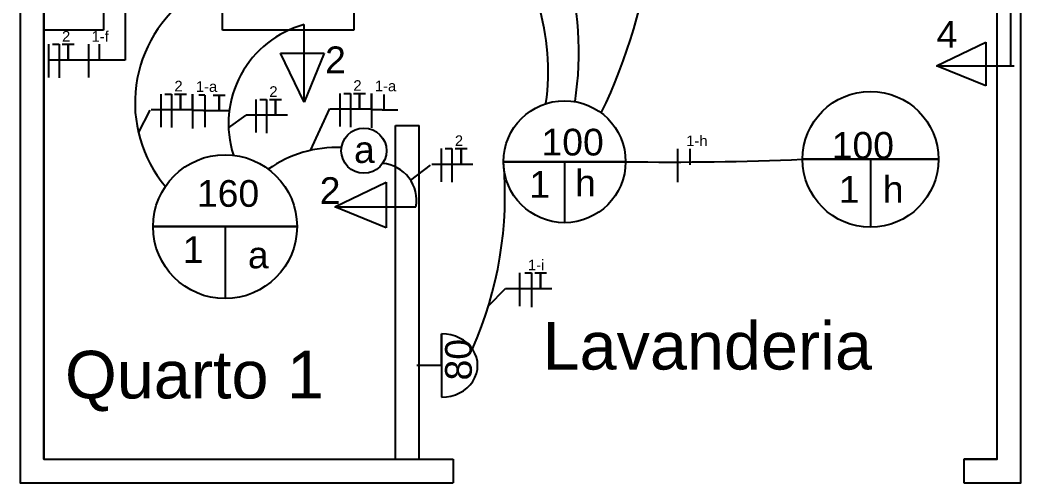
# Model space of a CAD drawing. Header units: millimetres. Extents: x 2261 to 3453, y 1338 to 2013.
# Drawn here: x 3420.84 to 3429.24, y 1352.37 to 1356.26 of the extents above; entities that cross this region are included whole.
import ezdxf

# ---------------------------------------------------------------- set-up
doc = ezdxf.new("R2010")
doc.units = ezdxf.units.MM
doc.styles.get("Standard").update_dxf_attribs({"font": 'arial.ttf'})
pattern_1 = [(0, (0, 0), (0, 6.985), [5.08, -1.905]), (90, (0, 0), (-6.985, 4e-16), [5.08, -1.905])]

msp = doc.modelspace()

# ---------------------------------------------------------------- hatches: boundary and pattern name
h = msp.add_hatch()
h.set_pattern_fill('ANGLE', color=256)
h.set_pattern_definition(pattern_1)
h.paths.add_polyline_path([(3428.5461, 1362.5425), (3428.3683, 1362.5425), (3428.3683, 1362.107)])
h.paths.add_polyline_path([(3428.7542, 1361.5959), (3428.3187, 1361.5959), (3428.7542, 1361.4182)])
h.paths.add_polyline_path([(3428.7542, 1361.1913), (3428.3187, 1361.1913), (3428.7542, 1361.0135)])
h.paths.add_polyline_path([(3426.9941, 1358.2991), (3426.8263, 1357.888), (3426.9941, 1357.888)])
h.paths.add_polyline_path([(3426.4485, 1358.3021), (3426.2808, 1357.891), (3426.4485, 1357.891)])
h.paths.add_polyline_path([(3423.9022, 1359.3506), (3423.3412, 1359.3506), (3423.9022, 1359.1217)])
h.paths.add_polyline_path([(3423.3927, 1355.983), (3423.2245, 1355.983), (3423.2245, 1355.5709)])
h.paths.add_polyline_path([(3423.9109, 1354.6913), (3423.4809, 1354.6913), (3423.9109, 1354.5159)])
h.paths.add_polyline_path([(3427.3578, 1357.2789), (3427.1599, 1357.2789), (3427.1599, 1356.7939)])
h.paths.add_polyline_path([(3428.0474, 1357.2174), (3427.8494, 1357.2174), (3427.8494, 1356.7324)])
h = msp.add_hatch()
h.set_pattern_fill('ANGLE', color=256)
h.set_pattern_definition(pattern_1)
h.paths.add_polyline_path([(3426.4485, 1358.3021), (3426.2808, 1357.891), (3426.4485, 1357.891)])
h.paths.add_polyline_path([(3426.9941, 1358.2991), (3426.8263, 1357.888), (3426.9941, 1357.888)])
h.paths.add_polyline_path([(3427.3578, 1357.2789), (3427.1599, 1357.2789), (3427.1599, 1356.7939)])
h.paths.add_polyline_path([(3428.0474, 1357.2174), (3427.8494, 1357.2174), (3427.8494, 1356.7324)])
h.paths.add_polyline_path([(3423.3927, 1355.983), (3423.2245, 1355.983), (3423.2245, 1355.5709)])
h.paths.add_polyline_path([(3428.9432, 1355.8754), (3428.5311, 1355.8754), (3428.9432, 1355.7072)])
h = msp.add_hatch()
h.set_pattern_fill('ANGLE', color=256)
h.set_pattern_definition(pattern_1)
h.paths.add_polyline_path([(3427.3578, 1357.2789), (3427.1599, 1357.2789), (3427.1599, 1356.7939)])
h.paths.add_polyline_path([(3428.0474, 1357.2174), (3427.8494, 1357.2174), (3427.8494, 1356.7324)])
h.paths.add_polyline_path([(3428.925, 1357.3181), (3428.794, 1357.3181), (3428.794, 1356.9971)])
h.paths.add_polyline_path([(3428.9432, 1355.8754), (3428.5311, 1355.8754), (3428.9432, 1355.7072)])
h.paths.add_polyline_path([(3423.3927, 1355.983), (3423.2245, 1355.983), (3423.2245, 1355.5709)])
h.paths.add_polyline_path([(3423.9109, 1354.6913), (3423.4809, 1354.6913), (3423.9109, 1354.5159)])
h = msp.add_hatch()
h.set_pattern_fill('ANGLE', color=256)
h.set_pattern_definition(pattern_1)
h.paths.add_polyline_path([(3428.925, 1357.3181), (3428.794, 1357.3181), (3428.794, 1356.9971)])
h.paths.add_polyline_path([(3428.9432, 1355.8754), (3428.5311, 1355.8754), (3428.9432, 1355.7072)])
h = msp.add_hatch()
h.set_pattern_fill('ANGLE', color=256)
h.set_pattern_definition(pattern_1)
h.paths.add_polyline_path([(3423.9109, 1354.6913), (3423.4809, 1354.6913), (3423.9109, 1354.5159)])
h.paths.add_polyline_path([(3423.3927, 1355.983), (3423.2245, 1355.983), (3423.2245, 1355.5709)])
h = msp.add_hatch()
h.set_pattern_fill('ANGLE', color=256, scale=0.734692)
h.set_pattern_definition([(0, (907.8215, 360.6727), (0, 5.131824), [3.732235, -1.399588]), (90, (907.8215, 360.6727), (-5.131824, 3e-16), [3.732235, -1.399588])])
h.paths.add_polyline_path([(3428.9432, 1355.7072), (3428.9432, 1355.8754), (3428.5311, 1355.8754)])
h = msp.add_hatch()
h.set_pattern_fill('ANGLE', color=256)
h.set_pattern_definition(pattern_1)
h.paths.add_polyline_path([(3423.9109, 1354.6913), (3423.4809, 1354.6913), (3423.9109, 1354.5159)])

# ---------------------------------------------------------------- linework, layer by layer
for p, q in [((3421.0391, 1352.5742), (3421.0391, 1357.5742)), ((3429.1512, 1357.499), (3429.1512, 1355.8754)), ((3421.7219, 1356.8519), (3421.7219, 1355.9226)), ((3421.5391, 1356.3742), (3421.5391, 1356.1742)), ((3422.5391, 1356.1742), (3422.5391, 1356.3742)), ((3423.6391, 1356.3742), (3423.6391, 1356.1742)), ((3423.2245, 1355.983), (3423.2245, 1356.2223)), ((3421.5391, 1356.1742), (3421.0391, 1356.1742)), ((3423.6391, 1356.1742), (3422.5391, 1356.1742)), ((3421.0769, 1356.0574), (3421.0769, 1355.9247)), ((3421.1113, 1356.0574), (3421.1675, 1356.0574)), ((3421.1675, 1356.0574), (3421.1675, 1355.9234)), ((3421.1939, 1356.0574), (3421.2439, 1356.0574)), ((3421.2439, 1356.0574), (3421.2439, 1355.9234)), ((3421.2439, 1355.9234), (3421.2439, 1356.0574)), ((3421.2439, 1356.0574), (3421.2939, 1356.0574)), ((3421.4132, 1356.0565), (3421.4132, 1355.9238)), ((3421.5038, 1356.0565), (3421.5038, 1355.9226)), ((3428.5311, 1355.8754), (3428.9432, 1356.0745)), ((3428.9432, 1356.0745), (3428.9432, 1355.7072)), ((3423.0254, 1355.983), (3423.3927, 1355.983)), ((3423.2245, 1355.5709), (3423.0254, 1355.983)), ((3423.3927, 1355.983), (3423.2245, 1355.5709)), ((3423.2245, 1355.5709), (3423.2245, 1355.983)), ((3421.7219, 1355.9238), (3421.0769, 1355.9234)), ((3421.0771, 1355.9263), (3421.0771, 1355.7772)), ((3421.1679, 1355.9242), (3421.1679, 1355.7751)), ((3421.3977, 1355.9238), (3421.3345, 1355.9238)), ((3421.7219, 1355.9238), (3421.3977, 1355.9238)), ((3421.4132, 1355.9238), (3421.4132, 1355.779)), ((3421.5802, 1355.9238), (3421.5802, 1355.9226)), ((3421.5802, 1355.9226), (3421.5802, 1355.9238)), ((3428.9432, 1355.7072), (3428.5311, 1355.8754)), ((3428.5311, 1355.8754), (3428.9432, 1355.8754)), ((3428.9432, 1355.8754), (3429.1825, 1355.8754)), ((3422.0197, 1355.6394), (3422.0197, 1355.5068)), ((3422.0541, 1355.6394), (3422.1103, 1355.6394)), ((3422.1103, 1355.6394), (3422.1103, 1355.5055)), ((3422.1367, 1355.6394), (3422.1867, 1355.6394)), ((3422.1867, 1355.6394), (3422.1867, 1355.5055)), ((3422.1867, 1355.5055), (3422.1867, 1355.6394)), ((3422.1867, 1355.6394), (3422.2367, 1355.6394)), ((3422.2858, 1355.5055), (3422.2858, 1355.6394)), ((3422.2858, 1355.6394), (3422.2858, 1355.3917)), ((3422.2858, 1355.6296), (3422.2858, 1355.4957)), ((3422.3905, 1355.6296), (3422.3406, 1355.6296)), ((3422.3905, 1355.6296), (3422.3905, 1355.5012)), ((3422.4602, 1355.6296), (3422.5102, 1355.6296)), ((3422.5102, 1355.6296), (3422.5102, 1355.4957)), ((3422.5102, 1355.4957), (3422.5102, 1355.6296)), ((3422.5102, 1355.6296), (3422.5602, 1355.6296)), ((3422.8168, 1355.5935), (3422.8168, 1355.4608)), ((3422.8512, 1355.5935), (3422.9074, 1355.5935)), ((3422.9074, 1355.5935), (3422.9074, 1355.4596)), ((3422.9338, 1355.5935), (3422.9838, 1355.5935)), ((3422.9838, 1355.5935), (3422.9838, 1355.4596)), ((3422.9838, 1355.4596), (3422.9838, 1355.5935)), ((3422.9838, 1355.5935), (3423.0338, 1355.5935)), ((3423.5217, 1355.6442), (3423.5217, 1355.5115)), ((3423.5561, 1355.6442), (3423.6123, 1355.6442)), ((3423.6123, 1355.6442), (3423.6123, 1355.5102)), ((3423.6387, 1355.6442), (3423.6887, 1355.6442)), ((3423.6887, 1355.6442), (3423.6887, 1355.5102)), ((3423.6887, 1355.5102), (3423.6887, 1355.6442)), ((3423.6887, 1355.6442), (3423.7387, 1355.6442)), ((3423.7878, 1355.5102), (3423.7878, 1355.6442)), ((3423.7878, 1355.6442), (3423.7878, 1355.3964)), ((3423.7878, 1355.6343), (3423.7878, 1355.5004)), ((3423.8924, 1355.6343), (3423.8924, 1355.5059)), ((3423.2776, 1355.1664), (3423.4379, 1355.5176)), ((3423.5061, 1355.5115), (3423.443, 1355.5115)), ((3423.7878, 1355.5115), (3423.5061, 1355.5115)), ((3423.5217, 1355.5115), (3423.5217, 1355.3666)), ((3423.6123, 1355.5115), (3423.6123, 1355.3624)), ((3421.8333, 1355.3133), (3421.9309, 1355.5032)), ((3422.0042, 1355.5068), (3421.941, 1355.5068)), ((3422.2858, 1355.5068), (3422.0042, 1355.5068)), ((3422.0197, 1355.5068), (3422.0197, 1355.3619)), ((3422.1103, 1355.5068), (3422.1103, 1355.3577)), ((3422.3776, 1355.5012), (3422.2858, 1355.5012)), ((3422.2858, 1355.4957), (3422.2858, 1355.3507)), ((3422.3776, 1355.5012), (3422.6, 1355.5012)), ((3422.3905, 1355.5012), (3422.3905, 1355.3607)), ((3422.589, 1355.3549), (3422.7381, 1355.4619)), ((3422.8013, 1355.4608), (3422.7381, 1355.4608)), ((3423.0829, 1355.4608), (3422.8013, 1355.4608)), ((3422.8168, 1355.4608), (3422.8168, 1355.316)), ((3422.9074, 1355.4608), (3422.9074, 1355.3117)), ((3423.8796, 1355.5059), (3423.7878, 1355.5059)), ((3423.7878, 1355.5004), (3423.7878, 1355.3554)), ((3423.8796, 1355.5059), (3423.8924, 1355.5059)), ((3423.8924, 1355.5059), (3424.0109, 1355.5059)), ((3423.9891, 1352.5742), (3423.9891, 1355.3742)), ((3423.9891, 1355.3742), (3424.1891, 1355.3742)), ((3424.1891, 1352.5742), (3424.1891, 1355.3742)), ((3424.3736, 1355.181), (3424.3736, 1355.0484)), ((3424.408, 1355.181), (3424.4642, 1355.181)), ((3424.4642, 1355.181), (3424.4642, 1355.0471)), ((3424.4906, 1355.181), (3424.5406, 1355.181)), ((3424.5406, 1355.181), (3424.5406, 1355.0471)), ((3424.5406, 1355.0471), (3424.5406, 1355.181)), ((3424.5406, 1355.181), (3424.5906, 1355.181)), ((3426.3578, 1355.1796), (3426.3578, 1354.9007)), ((3426.4596, 1355.1796), (3426.4596, 1355.0457)), ((3428.5463, 1355.0913), (3427.4062, 1355.0913)), ((3427.4062, 1355.0913), (3427.9763, 1355.0913)), ((3427.9763, 1355.0913), (3428.5463, 1355.0913)), ((3427.9763, 1355.0913), (3427.9763, 1354.5213)), ((3424.1179, 1354.9148), (3424.2848, 1355.0412)), ((3424.3581, 1355.0484), (3424.2949, 1355.0484)), ((3424.6398, 1355.0484), (3424.3581, 1355.0484)), ((3424.3736, 1355.0484), (3424.3736, 1354.9035)), ((3424.4642, 1355.0484), (3424.4642, 1354.8993)), ((3425.921, 1355.0712), (3424.8969, 1355.0712)), ((3424.8969, 1355.0712), (3425.409, 1355.0712)), ((3425.409, 1355.0712), (3425.921, 1355.0712)), ((3425.409, 1355.0712), (3425.409, 1354.5592)), ((3423.4809, 1354.6913), (3423.9109, 1354.8992)), ((3423.9109, 1354.8992), (3423.9109, 1354.5159)), ((3423.9109, 1354.5159), (3423.4809, 1354.6913)), ((3423.4809, 1354.6913), (3423.9109, 1354.6913)), ((3423.9109, 1354.6913), (3424.1606, 1354.6913)), ((3423.1638, 1354.5259), (3421.9558, 1354.5259)), ((3421.9558, 1354.5259), (3422.5598, 1354.5259)), ((3422.5598, 1354.5259), (3423.1638, 1354.5259)), ((3422.5598, 1354.5259), (3422.5598, 1353.9219)), ((3425.0299, 1354.1374), (3425.0299, 1353.8585)), ((3425.0755, 1354.1374), (3425.1317, 1354.1374)), ((3425.1317, 1354.1374), (3425.1317, 1354.0035)), ((3425.1581, 1354.1374), (3425.2081, 1354.1374)), ((3425.2081, 1354.1374), (3425.2081, 1354.0035)), ((3425.2081, 1354.0035), (3425.2081, 1354.1374)), ((3425.2081, 1354.1374), (3425.2581, 1354.1374)), ((3424.7702, 1353.8619), (3424.9128, 1354.0067)), ((3424.9128, 1354.0067), (3425.303, 1354.0067)), ((3425.1317, 1354.0035), (3425.1317, 1353.8502)), ((3424.3769, 1353.3606), (3424.3769, 1353.6269)), ((3424.3769, 1353.6269), (3424.3769, 1353.0943)), ((3424.3769, 1353.3606), (3424.1679, 1353.3606)), ((3421.0391, 1352.5742), (3424.1891, 1352.5742)), ((3421.0391, 1352.5742), (3424.4729, 1352.5742)), ((3424.4729, 1352.5742), (3424.4729, 1352.3742)), ((3429.0391, 1352.5742), (3428.7587, 1352.5742)), ((3428.7587, 1352.5742), (3428.7587, 1352.3742))]:
    msp.add_line(p, q)
for points in [[(3428.7587, 1352.3742), (3429.2391, 1352.3742), (3429.2391, 1363.0242), (3420.8391, 1363.0242), (3420.8391, 1352.3742), (3424.4729, 1352.3742)], [(3428.7587, 1352.5742), (3429.0391, 1352.5742), (3429.0391, 1362.8242), (3421.0391, 1362.8242), (3421.0391, 1352.5742), (3424.4729, 1352.5742)]]:
    msp.add_lwpolyline(points)
for centre, radius in [((3427.9763, 1355.0913), 0.57), ((3425.409, 1355.0712), 0.512), ((3423.7247, 1355.1637), 0.1899), ((3422.5598, 1354.5259), 0.604)]:
    msp.add_circle(centre, radius)
for centre, radius, start, end in [((3422.8295, 1355.9857), 2.699, 351.26027, 41.52278), ((3423.3012, 1355.8299), 1.9703, 352.09403, 41.29818), ((3421.529, 1357.4999), 4.6495, 334.25373, 352.96236), ((3422.8969, 1355.5658), 1.0931, 124.56293, 219.96257), ((3423.452, 1355.3892), 0.8637, 105.27181, 197.74908), ((3423.4954, 1354.1998), 0.9909, 87.62189, 125.29147), ((3426.3087, 1381.3223), 26.254, 269.15382, 272.39592), ((3423.8574, 1354.7493), 0.3087, 349.18091, 85.47228), ((3421.7135, 1354.7935), 3.1955, 336.10866, 4.98689)]:
    msp.add_arc(centre, radius, start, end)
msp.add_ellipse((3424.3769, 1353.3606), major_axis=(0.3026, 0), ratio=0.879974, start_param=4.712389, end_param=7.853982)

# ---------------------------------------------------------------- texts
at = {"attachment_point": 1}
for s, width, gutter_width, heights, insert, char_height in [('\\pxtc7;4', 3.331213, 7.0067, [0.5132], (3428.5311, 1356.2528), 0.22421), ('\\pxtc7;2', 1.319809, 2.776, [0.2033], (3421.1917, 1356.1683), 0.08883), ('\\pxtc7;1-f', 1.319809, 2.776, [0.2033], (3421.4392, 1356.1675), 0.08883), ('\\pxtc7;2', 3.331213, 7.0067, [0.5132], (3423.3994, 1356.0385), 0.22421), ('\\pxtc7;2', 1.319809, 2.776, [0.2033], (3422.1344, 1355.7504), 0.08883), ('1-a', 1.319809, 2.776, [0.2033], (3422.3145, 1355.7461), 0.08883), ('\\pxtc7;2', 1.319809, 2.776, [0.2033], (3422.9315, 1355.7044), 0.08883), ('\\pxtc7;2', 1.319809, 2.776, [0.2033], (3423.6364, 1355.7551), 0.08883), ('1-a', 1.319809, 2.776, [0.2033], (3423.8165, 1355.7508), 0.08883), ('\\pxtc7;100 ', 3.331213, 7.0067, [0.5132], (3425.2153, 1355.3476), 0.224214), ('\\pxtc7;2', 1.319809, 2.776, [0.2033], (3424.4884, 1355.292), 0.08883), ('\\pxtc7;1-h', 1.319809, 2.776, [0.2033], (3426.4297, 1355.2905), 0.08883), ('\\pxtc7;100 ', 3.331213, 7.0067, [0.5132], (3427.6509, 1355.3203), 0.224214), ('\\pxtc7;a', 3.331213, 7.0067, [0.5132], (3423.642, 1355.2849), 0.22421), ('\\pxtc7;h', 3.331213, 7.0067, [0.5132], (3425.4975, 1355.0043), 0.22421), ('\\pxtc7;160 ', 3.331213, 7.0067, [0.5132], (3422.3236, 1354.9168), 0.224214), ('\\pxtc7;2', 3.331213, 7.0067, [0.5132], (3423.3541, 1354.9409), 0.22421), ('\\pxtc7;1', 3.331213, 7.0067, [0.5132], (3425.1127, 1354.9925), 0.22421), ('\\pxtc7;1', 3.331213, 7.0067, [0.5132], (3427.7106, 1354.9507), 0.22421), ('\\pxtc7;h', 3.331213, 7.0067, [0.5132], (3428.0796, 1354.9507), 0.22421), ('\\pxtc7;1', 3.331213, 7.0067, [0.5132], (3422.2056, 1354.4446), 0.22421), ('\\pxtc7;a', 3.331213, 7.0067, [0.5132], (3422.7516, 1354.4003), 0.22421), ('\\pxtc7;1-i', 1.319809, 2.776, [0.2033], (3425.1017, 1354.2484), 0.08883), ('\\pxtc7;Lavanderia', 5.942919, 12.5, [0.9155], (3425.2241, 1353.7264), 0.4), ('\\pxtc7;Quarto 1', 5.942919, 12.5, [0.9155], (3421.2164, 1353.4837), 0.4)]:
    msp.add_mtext_dynamic_manual_height_columns(s, width=width, gutter_width=gutter_width, heights=heights, dxfattribs=dict(at, insert=insert, char_height=char_height))
at = {"insert": (3424.4063, 1353.2348), "char_height": 0.22421, "attachment_point": 1, "rotation": 90}
msp.add_mtext_dynamic_manual_height_columns('\\pxtc7;80', width=3.331213, gutter_width=7.0067, heights=[0.5132], dxfattribs=at)

doc.saveas('drawing.dxf')
